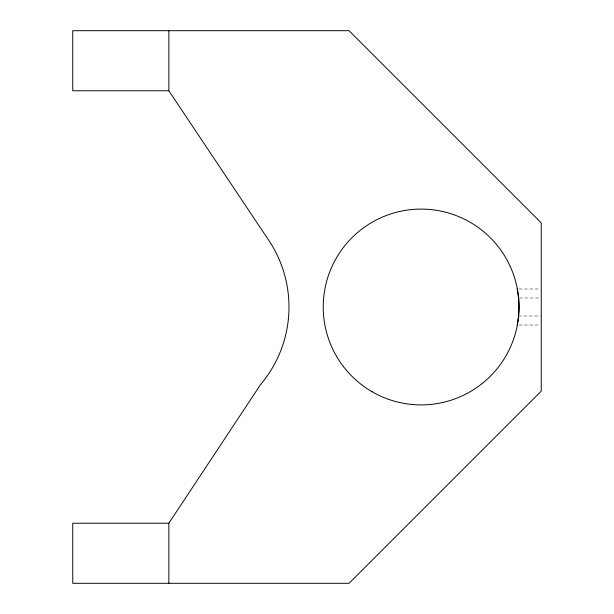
<?xml version="1.0" encoding="UTF-8"?>
<svg xmlns="http://www.w3.org/2000/svg" width="614" height="614" viewBox="0 0 614 614"><rect width="100%" height="100%" fill="white"/><g stroke="black" fill="none" stroke-linecap="round" stroke-linejoin="round"><path stroke-width="0.46" stroke-dasharray="3.07 2.3" d="M519.007 288.979L540.328 288.979M519.39 297.99L540.305 297.99M518.439 316.01L540.305 316.01M519.007 325.021L540.328 325.021"/><path stroke-width="0.92" d="M517.149 325.021C519.567 313.201 519.567 300.799 517.149 288.979M168.85 583.3L168.85 523.235L260.482 384.686A120.129 120.129 0 0 0 267.604 238.6L168.85 90.765L168.85 30.7M168.85 90.765L72.744 90.765L72.744 30.7L349.044 30.7L541.256 222.905L541.256 391.095L349.044 583.3L72.744 583.3L72.744 523.235L168.85 523.235M372.168 391.786A97.91 97.91 0 0 0 519.03 307A97.91 97.91 0 0 0 372.168 222.214A97.91 97.91 0 0 0 372.168 391.786"/></g></svg>
